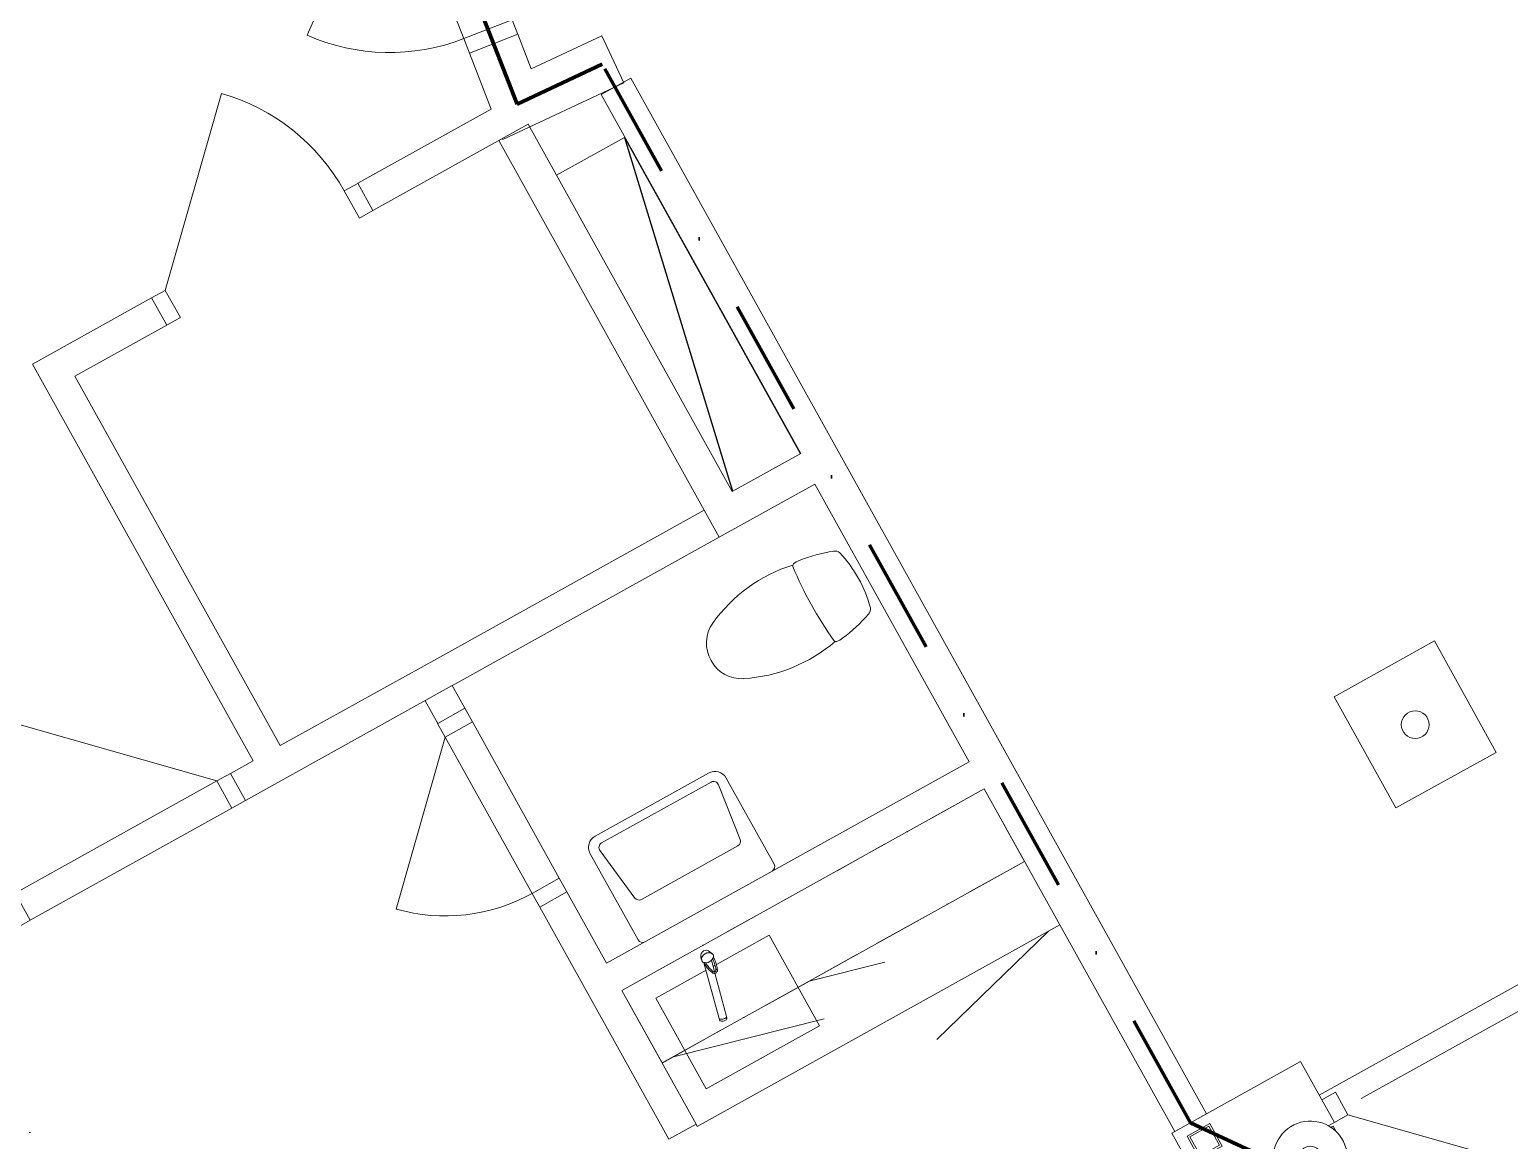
# Model space of a CAD drawing. Header units: millimetres. Extents: x -106764 to 80178, y -104573 to 57950.
# Drawn here: x -55281 to -49574, y -31542 to -27259 of the extents above; entities that cross this region are included whole.
import ezdxf

# ---------------------------------------------------------------- set-up
doc = ezdxf.new("R2010")
doc.units = ezdxf.units.MM
doc.header["$LTSCALE"] = 100
for name, pattern in [('1 Prickad', [1, 0, -1]), ('3 Punktstreckad kort', [4.1, 2.1, -1, 0, -1]), ('Brand EI 60', [10.5, 4.5, -3, 0, -3])]:
    doc.linetypes.add(name, pattern=pattern)
for name, color, linetype, lineweight in [('A-13G---EDN', 1, 'Continuous', 9), ('A-27B---E-N', 7, 'Continuous', 18), ('A-27C---E-N', 7, 'Continuous', 18), ('A-27D---E-N', 7, 'Continuous', 9), ('A-42D--CE-E', 1, 'Continuous', 13), ('A-42D--CE-N', 1, 'Continuous', 9), ('A-43CB--E-N', 3, 'Continuous', 18), ('A-44B---E-N', 1, 'Continuous', 9), ('A-46B--BE-N', 1, 'Continuous', 9), ('A-46B--BEMN', 1, '3 Punktstreckad kort', 9), ('A-46B--CE-N', 1, '1 Prickad', 9), ('A-5-----E-N', 1, 'Continuous', 9), ('A-B-B-EI-60', 6, 'Brand EI 60', 100), ('A095-7', 7, 'Continuous', 9)]:
    doc.layers.add(name, color=color, linetype=linetype, lineweight=lineweight)

# ---------------------------------------------------------------- blocks, each defined once
blk = doc.blocks.new('Innerdörr standard - D90_B30_Bef-7228736-A-40_P0010')
at = {"layer": 'A-42D--CE-E'}
blk.add_line((382.4, 100), (-176.3, 658.6), dxfattribs=at)
blk.add_arc((382.4, 100), 790, 135, 180, dxfattribs=at)
at = {"layer": 'A-42D--CE-N'}
for p, q in [((-407.6, 100), (-467.6, 100)), ((382.4, 100), (-407.6, 100)), ((-407.6, 100), (-407.6, -100)), ((-407.6, 100), (-407.6, -100)), ((382.4, -100), (382.4, 100)), ((382.4, 100), (382.4, -100)), ((382.4, 100), (442.4, 100)), ((-407.6, -100), (-467.6, -100)), ((-407.6, -100), (382.4, -100)), ((442.4, -100), (382.4, -100))]:
    blk.add_line(p, q, dxfattribs=at)
blk = doc.blocks.new('Lucka - IL5x5 bef-2820718-A-40_P0010')
at = {"layer": 'A-42D--CE-E'}
blk.add_line((182.4, 65), (-93.4, 340.8), dxfattribs=at)
blk.add_arc((182.4, 65), 390, 135, 180, dxfattribs=at)
blk = doc.blocks.new('Parytterdörr m fönster-rektangulärt_ABAKO - DD1310 bef-3217942-A-40_P0010')
at = {"layer": 'A-42D--CE-E'}
for p, q in [((-807.6, -134), (-178.3, -763.3)), ((382.4, -134), (170.2, -346.1))]:
    blk.add_line(p, q, dxfattribs=at)
for centre, radius, start, end in [((-807.6, -134), 890, 315, 360), ((382.4, -134), 300, 180, 225)]:
    blk.add_arc(centre, radius, start, end, dxfattribs=at)
at = {"layer": 'A-42D--CE-N'}
for p, q in [((-807.6, -34), (-867.6, -34)), ((-807.6, -134), (-807.6, -34)), ((382.4, -134), (382.4, -34)), ((382.4, -34), (442.4, -34)), ((7.4, -104), (-732.6, -104)), ((157.4, -104), (307.4, -104)), ((-807.6, -134), (-867.6, -134)), ((382.4, -134), (442.4, -134))]:
    blk.add_line(p, q, dxfattribs=at)
blk = doc.blocks.new('Pelare - Stål - VKR - VKR 100x100x8_0-3446802-A-40_P0010')
at = {"layer": 'A-27D---E-N'}
for p, q in [((50, 50), (-50, 50)), ((-50, 50), (-50, -50)), ((-42, -42), (-42, 42)), ((-42, 42), (42, 42)), ((42, 42), (42, -42)), ((50, -50), (50, 50)), ((-50, -50), (50, -50)), ((42, -42), (-42, -42))]:
    blk.add_line(p, q, dxfattribs=at)
blk = doc.blocks.new('Stuprör-enkelt rakt m uppsamlare - SR-8866052-A-40_P0010')
at = {"layer": 'A-5-----E-N'}
blk.add_circle((0, 75), 45, dxfattribs=at)
for start, end in [(360, 180), (180, 360)]:
    blk.add_arc((0, 75), 142.5, start, end, dxfattribs=at)
blk = doc.blocks.new('Innerdörr standard - D100_Bef-9576964-A-40_P0010')
at = {"layer": 'A-42D--CE-E'}
blk.add_line((432.4, 60), (-197, 689.3), dxfattribs=at)
blk.add_arc((432.4, 60), 890, 135, 180, dxfattribs=at)
at = {"layer": 'A-42D--CE-N'}
for p, q in [((-457.6, 60), (-517.6, 60)), ((432.4, 60), (-457.6, 60)), ((-457.6, 60), (-457.6, -60)), ((-457.6, 60), (-457.6, -60)), ((432.4, -60), (432.4, 60)), ((432.4, 60), (432.4, -60)), ((432.4, 60), (492.4, 60)), ((-457.6, -60), (-517.6, -60)), ((-457.6, -60), (432.4, -60)), ((492.4, -60), (432.4, -60))]:
    blk.add_line(p, q, dxfattribs=at)
blk = doc.blocks.new('WC - WC-2838567-A-40_P0010')
at = {"layer": 'A-5-----E-N'}
for centre, radius, start, end in [((-111.5, -72.1), 29.1, 108.952, 161.048), ((-2, -523), 493, 89.768, 103.9599), ((2, -523), 493, 76.0401, 90.232), ((111.4, -72.1), 29.1, 18.952, 71.048), ((509, -292.3), 687.5, 160.4854, 171.9323), ((-509.1, -292.3), 687.5, 8.0677, 19.5146), ((421.1, -346.7), 601.8, 168.4444, 205.3384), ((-91.8, -207.1), 80.7, 171.9323, 190.5372), ((-161, -218.5), 10.7, 198.6133, 225.685), ((-161, -218.5), 10.7, 225.685, 257.2858), ((-421.2, -346.7), 601.8, 334.6616, 11.5556), ((160.9, -218.5), 10.7, 282.7142, 314.315), ((160.9, -218.5), 10.7, 314.315, 341.3867), ((91.8, -207.1), 80.7, 349.4628, 8.0677), ((-2.4, 1205.7), 1443.6, 263.5958, 270.0918), ((2.3, 1205.7), 1443.6, 269.9082, 276.4042), ((-2.4, -547.2), 133.3, 205.3384, 270.9949), ((2.3, -547.2), 133.3, 269.0051, 334.6616)]:
    blk.add_arc(centre, radius, start, end, dxfattribs=at)
blk = doc.blocks.new('Handfat - 600x450-2841682-A-40_P0010')
at = {"layer": 'A-5-----E-N'}
for p, q in [((-706.6, -369.7), (-706.6, -749.7)), ((-106.6, -749.7), (-106.6, -369.7)), ((-619.6, -499.7), (-193.6, -499.7)), ((-667.9, -741.5), (-639.4, -516.5)), ((-173.9, -516.5), (-145.4, -741.5)), ((-165.2, -764.7), (-648.1, -764.7)), ((-656.6, -799.7), (-156.6, -799.7))]:
    blk.add_line(p, q, dxfattribs=at)
for centre, radius, start, end in [((-686.6, -369.7), 20, 90, 180), ((-126.6, -369.7), 20, 0, 90), ((-619.6, -519.7), 20, 90, 170.7539), ((-193.6, -519.7), 20, 9.2461, 90), ((-648.1, -744.7), 20, 170.7539, 270), ((-165.2, -744.7), 20, 270, 9.2461), ((-656.6, -749.7), 50, 180, 270), ((-156.6, -749.7), 50, 270, 360)]:
    blk.add_arc(centre, radius, start, end, dxfattribs=at)
blk = doc.blocks.new('Innerdörr standard - D90_Bef-9576579-A-40_P0010')
at = {"layer": 'A-42D--CE-E'}
blk.add_line((382.4, -60), (-176.3, -618.6), dxfattribs=at)
blk.add_arc((382.4, -60), 790, 180, 225, dxfattribs=at)
at = {"layer": 'A-42D--CE-N'}
for p, q in [((-407.6, 60), (-467.6, 60)), ((-407.6, -60), (-407.6, 60)), ((382.4, -60), (382.4, 60)), ((442.4, 60), (382.4, 60)), ((-407.6, -60), (-467.6, -60)), ((382.4, -60), (442.4, -60))]:
    blk.add_line(p, q, dxfattribs=at)
blk = doc.blocks.new('Skåp-VS-Mikro - b600 h704_Pentry-8425975-A-40_P0010')
at = {"layer": 'A-46B--BEMN'}
for p, q in [((-255.3, 0), (344.7, 0)), ((-255.3, -320), (344.7, -320))]:
    blk.add_line(p, q, dxfattribs=at)
blk = doc.blocks.new('Innerdörr standard - D80_25dB_Bef-9576945-A-40_P0010')
at = {"layer": 'A-42D--CE-E'}
blk.add_line((332.4, 60), (-155.6, 547.9), dxfattribs=at)
blk.add_arc((332.4, 60), 690, 135, 180, dxfattribs=at)
at = {"layer": 'A-42D--CE-N'}
for p, q in [((-357.6, 60), (-417.6, 60)), ((332.4, 60), (-357.6, 60)), ((-357.6, 60), (-357.6, -60)), ((-357.6, 60), (-357.6, -60)), ((332.4, -60), (332.4, 60)), ((332.4, 60), (332.4, -60)), ((332.4, 60), (392.4, 60)), ((-357.6, -60), (-417.6, -60)), ((-357.6, -60), (332.4, -60)), ((392.4, -60), (332.4, -60))]:
    blk.add_line(p, q, dxfattribs=at)
blk = doc.blocks.new('Skåp-VS-1 lucka - b600 h704_Pentry-8425960-A-40_P0010')
at = {"layer": 'A-13G---EDN'}
blk.add_line((-255.3, -320), (324.3, -475.3), dxfattribs=at)
at = {"layer": 'A-46B--BEMN'}
for p, q in [((-255.3, 0), (344.7, 0)), ((-255.3, -320), (344.7, -320))]:
    blk.add_line(p, q, dxfattribs=at)
blk = doc.blocks.new('Inredning - Hatthylla 2 non host - Inredning - Hatthylla 2 non host-8338296-A-40_P0010')
at = {"layer": 'A-46B--CE-N'}
for p, q in [((-600, 0), (-600, -300)), ((-536.8, -251.8), (-536.8, -51.8)), ((-480, -248.8), (-514.7, -51.8)), ((-470, -248.8), (-435.3, -51.8)), ((-391.2, -248.8), (-425.9, -51.8)), ((-356.2, -248.8), (-390.9, -51.8)), ((-316.8, -251.8), (-316.8, -51.8)), ((-277.4, -248.8), (-242.6, -51.8)), ((600, -300), (600, 0)), ((-600, -150), (600, -150)), ((-600, -300), (600, -300))]:
    blk.add_line(p, q, dxfattribs=at)
blk = doc.blocks.new('Skåp-PB-VS - h704-8425983-A-40_P0010')
at = {"layer": 'A-46B--BEMN'}
blk.add_line((19.7, -320), (69.7, -320), dxfattribs=at)
blk = doc.blocks.new('Skåp-PB-VS - h704-8426000-A-40_P0010')
at = {"layer": 'A-46B--BEMN'}
blk.add_line((19.7, -320), (69.7, -320), dxfattribs=at)
blk = doc.blocks.new('Hylla_Varierande längd - D320 H30 Ljusramp-8425952-A-40_P0010')
at = {"layer": 'A-46B--BE-N'}
for p, q in [((-755.3, 0), (844.7, 0)), ((-755.3, -320), (-755.3, 0)), ((844.7, 0), (844.7, -320)), ((-755.3, -320), (844.7, -320))]:
    blk.add_line(p, q, dxfattribs=at)
blk = doc.blocks.new('Skåp-VS-1 lucka - b300 h704_Pentry-8425965-A-40_P0010')
at = {"layer": 'A-13G---EDN'}
blk.add_line((-105.3, -320), (184.5, -397.6), dxfattribs=at)
at = {"layer": 'A-46B--BEMN'}
for p, q in [((-105.3, 0), (194.7, 0)), ((-105.3, -320), (194.7, -320))]:
    blk.add_line(p, q, dxfattribs=at)
blk = doc.blocks.new('Disklåda_rektangulär - 500x400_Pentry-8435593-A-40_P0010')
at = {"layer": 'A-5-----E-N'}
for p, q in [((-20.6, 229.5), (-74.6, 12.8)), ((-18.4, 257.8), (-23.8, 245.5)), ((23.8, 245.5), (18.4, 257.8)), ((-27.9, 200), (-250, 200)), ((-250, 200), (-250, -200)), ((-45.5, 5.6), (-3.5, 174.1)), ((-15.1, 224.7), (-15.1, 225.7)), ((-1.9, 180.3), (9, 224)), ((11.7, 200), (3, 200)), ((5.6, 182.1), (5.8, 181.6)), ((15.1, 225.7), (15.1, 224.7)), ((250, 200), (17.5, 200)), ((250, -200), (250, 200)), ((-74.6, 12.8), (-75.8, 8)), ((-75.8, 8), (-75, 9.6)), ((-46.7, 0.7), (-45.5, 5.6)), ((-46.6, 2.5), (-46.7, 0.7)), ((-250, -200), (250, -200))]:
    blk.add_line(p, q, dxfattribs=at)
at = {"layer": 'A-5-----E-N', "flags": 128}
for points in [[(25, 240), (20.2, 250.6), (7.7, 257.1), (-7.7, 257.1), (-20.2, 250.6), (-25, 240)], [(-25, 240), (-23.3, 233.5), (-18.7, 228.1)], [(-20.9, 230.3), (-21.1, 225.6), (-21.1, 224.7)], [(18.7, 228.1), (23.3, 233.5), (25, 240)], [(21.1, 224.7), (21, 229.5), (20.9, 230.3)], [(-21.1, 224.7), (-21, 220), (-20.6, 215.2), (-20.1, 210.4), (-19.3, 205.7), (-18.4, 201), (-17.2, 196.4), (-15.8, 191.8), (-14.2, 187.2), (-12.4, 182.7), (-11.2, 180)], [(-15.8, 226.1), (-5.7, 222.5), (5.6, 222.5), (15.8, 226.1)], [(-5.7, 182.5), (-7.6, 186.7), (-9.2, 191), (-10.6, 195.3), (-11.9, 199.7), (-12.9, 204.1), (-13.7, 208.5), (-14.4, 213), (-14.8, 217.5), (-15, 222), (-15.1, 224.7)], [(-11.3, 180.2), (-11.1, 180.8), (-10.6, 181.4), (-9.9, 182), (-9, 182.5), (-8, 182.8), (-7.1, 183), (-6.3, 182.9), (-5.9, 182.7), (-5.7, 182.4)], [(-9.9, 179.5), (-10.6, 179.6), (-11.1, 179.8), (-11.3, 180.2)], [(-11.2, 180), (-11, 179.6), (-10.8, 179.2), (-10.6, 178.8), (-10.4, 178.4), (-10.1, 178), (-9.9, 177.6), (-9.6, 177.3), (-9.3, 176.9), (-9, 176.6), (-8.7, 176.3), (-8.3, 176), (-8, 175.7), (-7.6, 175.4), (-7.2, 175.1), (-6.9, 174.9), (-6.5, 174.6), (-6.1, 174.4), (-5.7, 174.2), (-5.2, 174), (-4.8, 173.8), (-4.4, 173.7), (-3.9, 173.5), (-3.5, 173.4), (-3, 173.3), (-2.6, 173.2), (-2.1, 173.1), (-1.7, 173), (-1.2, 173), (-0.8, 172.9), (-0.3, 172.9), (0.2, 172.9), (0.6, 172.9), (1.1, 173), (1.6, 173), (2, 173.1), (2.5, 173.1), (2.9, 173.2), (3.4, 173.4), (3.8, 173.5), (4.3, 173.6), (4.7, 173.8), (5.1, 174), (5.5, 174.2), (6, 174.4), (6.4, 174.6), (6.8, 174.8), (7.1, 175.1), (7.5, 175.3), (7.9, 175.6), (8.2, 175.9), (8.6, 176.2), (8.9, 176.5), (9.2, 176.9), (9.5, 177.2), (9.8, 177.6), (10.1, 177.9), (10.3, 178.3), (10.6, 178.7), (10.8, 179.1), (11, 179.5), (11.2, 179.9), (11.3, 180.1)], [(5.7, 182.3), (5.6, 182.2), (5.5, 182), (5.4, 181.8), (5.3, 181.6), (5.2, 181.5), (5.1, 181.3), (5, 181.1), (4.9, 181), (4.7, 180.8), (4.6, 180.7), (4.4, 180.5), (4.2, 180.4), (4.1, 180.2), (3.9, 180.1), (3.7, 180), (3.5, 179.9), (3.3, 179.7), (3.1, 179.6), (2.9, 179.5), (2.7, 179.4), (2.4, 179.3), (2.2, 179.3), (2, 179.2), (1.7, 179.1), (1.5, 179.1), (1.2, 179), (1, 179), (0.7, 178.9), (0.5, 178.9), (0.2, 178.9), (0, 178.9), (-0.3, 178.9), (-0.5, 178.9), (-0.8, 179), (-1, 179), (-1.3, 179), (-1.5, 179.1), (-1.8, 179.1), (-2, 179.2), (-2.2, 179.3), (-2.5, 179.3), (-2.7, 179.4), (-2.9, 179.5), (-3.1, 179.6), (-3.3, 179.8), (-3.5, 179.9), (-3.7, 180), (-3.9, 180.1), (-4.1, 180.3), (-4.3, 180.4), (-4.4, 180.5), (-4.6, 180.7), (-4.7, 180.8), (-4.9, 181), (-5, 181.2), (-5.1, 181.3), (-5.2, 181.5), (-5.3, 181.7), (-5.4, 181.8), (-5.5, 182), (-5.6, 182.2), (-5.7, 182.4), (-5.7, 182.4)], [(11.3, 180.4), (11.1, 180.9), (10.7, 181.5), (9.9, 182), (9, 182.5), (8, 182.8), (7.1, 182.9), (6.3, 182.8), (5.8, 182.5), (5.6, 182.1)], [(15.1, 224.7), (15, 220.2), (14.7, 215.7), (14.1, 211.3), (13.4, 206.8), (12.5, 202.4), (11.4, 198), (10.1, 193.6), (8.6, 189.3), (6.9, 185.1), (5.7, 182.4)], [(9.9, 179.6), (10.7, 179.7), (11.1, 179.9), (11.3, 180.4)], [(11.3, 180.1), (13.2, 184.6), (14.9, 189.1), (16.4, 193.7), (17.7, 198.3), (18.8, 203), (19.7, 207.7), (20.3, 212.4), (20.8, 217.2), (21, 221.9), (21.1, 224.7)], [(-70.6, -0.9), (-72.5, 0.5), (-74.3, 2.3), (-75.4, 4.2), (-75.9, 6.1), (-75.8, 8)], [(-46.7, 0.7), (-47.4, -1), (-48.8, -2.4), (-50.7, -3.5), (-53.1, -4.3), (-55.8, -4.7), (-58.7, -4.8), (-61.8, -4.4), (-64.9, -3.6), (-67.7, -2.5), (-70.3, -1.1)]]:
    blk.add_lwpolyline(points, dxfattribs=at)
at = {"layer": 'A-5-----E-N'}
for start, end in [(169.9927, 176.5699), (15.5424, 167.3918)]:
    blk.add_arc((0, 250), 20, start, end, dxfattribs=at)
for points, knots in [([(-20.9, 230.3), (-20.9, 230.3), (-20.9, 230.3), (-20.9, 230.3), (-20.8, 230.2), (-20.8, 230.2), (-20.7, 230.1), (-20.7, 230), (-20.6, 229.9), (-20.5, 229.8), (-20.5, 229.7), (-20.4, 229.6), (-20.3, 229.5), (-20.2, 229.4), (-20, 229.3), (-19.8, 229.1), (-19.6, 228.9), (-19.2, 228.5), (-18.9, 228.3), (-18.7, 228.1)], [-1, -1, -1, -1, -0.916667, -0.875, -0.833333, -0.791667, -0.75, -0.708333, -0.666667, -0.625, -0.583333, -0.541667, -0.5, -0.458333, -0.416667, -0.333333, -0.25, -0.166667, 0, 0, 0, 0]), ([(18.7, 228.1), (18.9, 228.3), (19.2, 228.5), (19.6, 228.9), (19.8, 229.1), (20, 229.3), (20.2, 229.4), (20.3, 229.5), (20.4, 229.6), (20.5, 229.7), (20.5, 229.8), (20.6, 229.9), (20.7, 230), (20.7, 230.1), (20.8, 230.2), (20.8, 230.2), (20.9, 230.3), (20.9, 230.3), (20.9, 230.3), (20.9, 230.3)], [-1, -1, -1, -1, -0.833333, -0.75, -0.666667, -0.583333, -0.541667, -0.5, -0.458333, -0.416667, -0.375, -0.333333, -0.291667, -0.25, -0.208333, -0.166667, -0.125, -0.083333, 0, 0, 0, 0]), ([(20.9, 230.3), (20.9, 230.3), (20.9, 230.3), (20.8, 230.2), (20.7, 230.1), (20.5, 230), (20.4, 229.8), (20.2, 229.6), (20, 229.5), (20, 229.5)], [-1, -1, -1, -1, -0.9444444, -0.9166667, -0.8888889, -0.8611111, -0.8333333, -0.8055556, -0.7777778, -0.7777778, -0.7777778, -0.7777778]), ([(-18.7, 228.1), (-18.6, 228.1), (-18.4, 228.2), (-18.1, 228.2), (-17.9, 228.2), (-17.8, 228.2), (-17.6, 228.2), (-17.4, 228.1), (-17.2, 228), (-17, 227.9), (-16.9, 227.7), (-16.7, 227.6), (-16.6, 227.4), (-16.5, 227.3), (-16.4, 227.1), (-16.2, 226.9), (-16.1, 226.7), (-16, 226.4), (-15.9, 226.2), (-15.8, 226.1)], [0, 0, 0, 0, 0.1, 0.15, 0.2, 0.25, 0.3, 0.35, 0.4, 0.45, 0.5, 0.55, 0.6, 0.65, 0.7, 0.75, 0.8, 0.9, 1, 1, 1, 1]), ([(15.8, 226.1), (15.9, 226.2), (16, 226.4), (16.1, 226.7), (16.2, 226.9), (16.4, 227.1), (16.5, 227.3), (16.6, 227.4), (16.7, 227.6), (16.9, 227.7), (17, 227.9), (17.2, 228), (17.4, 228.1), (17.6, 228.2), (17.7, 228.2), (17.9, 228.2), (18.1, 228.2), (18.4, 228.2), (18.6, 228.1), (18.7, 228.1)], [0, 0, 0, 0, 0.1, 0.2, 0.25, 0.3, 0.35, 0.4, 0.45, 0.5, 0.55, 0.6, 0.65, 0.7, 0.75, 0.8, 0.85, 0.9, 1, 1, 1, 1]), ([(-74.6, 12.8), (-74.7, 12.4), (-74.7, 11.7), (-74, 10.4), (-72.7, 9), (-70.2, 7.2), (-66, 5.1), (-60.1, 3.4), (-54.5, 2.7), (-50.7, 2.8), (-48.6, 3.2), (-47.6, 3.6), (-46.7, 4), (-45.9, 4.6), (-45.6, 5.2), (-45.5, 5.6)], [0, 0, 0, 0, 0.066667, 0.133333, 0.2, 0.266667, 0.4, 0.533333, 0.65, 0.766667, 0.825, 0.854167, 0.883333, 0.941667, 1, 1, 1, 1])]:
    blk.add_open_spline(points, degree=3, knots=knots, dxfattribs=at)
for points in [[(-19.1, 228.6), (-19.2, 228.7), (-19.3, 228.8), (-19.5, 229), (-19.8, 229.3), (-19.9, 229.4), (-20, 229.5)], [(19.1, 228.6), (19, 228.6), (18.8, 228.4), (18.6, 228.2), (18.4, 228), (18.2, 227.9), (18.1, 227.8)]]:
    blk.add_open_spline(points, degree=3, dxfattribs=at)
blk = doc.blocks.new('Pelare - Stål - VKR - VKR 80x80x5_0-8963420-A-40_P0010')
at = {"layer": 'A-27D---E-N'}
for p, q in [((40, 40), (29.1, 40)), ((31.1, 35), (35, 35)), ((35, 35), (35, 25.2)), ((40, 12.7), (40, 40))]:
    blk.add_line(p, q, dxfattribs=at)
blk = doc.blocks.new('Skåp-BS-1 lucka - b600 h880 kylskåp_Pentry-9015031-A-40_P0010')
at = {"layer": 'A-13G---EDN'}
blk.add_line((-255.3, 600), (324.3, 755.3), dxfattribs=at)

msp = doc.modelspace()

# ---------------------------------------------------------------- linework, layer by layer
msp.add_line((-52986.6, -27674.5), (-52570, -29039))
at = {"layer": 'A-27B---E-N'}
for p, q in [((-53584.9, -27349.4), (-53398.5, -27276.9)), ((-53346.8, -27410), (-53398.5, -27276.9)), ((-53074.8, -27282.4), (-53346.8, -27410)), ((-53074.8, -27282.4), (-52989.8, -27463.4)), ((-53584.9, -27349.4), (-53500.8, -27565.7)), ((-52989.8, -27463.4), (-53455.6, -27682.1)), ((-53457, -27678.6), (-53455.6, -27682.1))]:
    msp.add_line(p, q, dxfattribs=at)
at = {"layer": 'A-27C---E-N'}
for p, q in [((-50875.8, -31514.7), (-50379.4, -31238.7)), ((-50249.2, -31472.9), (-50379.4, -31238.7)), ((-50273, -31486.2), (-50249.2, -31472.9)), ((-50332.3, -32492.4), (-50875.8, -31514.7))]:
    msp.add_line(p, q, dxfattribs=at)
at = {"layer": 'A-43CB--E-N'}
for p, q in [((-52962.9, -27445.5), (-53076.5, -27508.6)), ((-52962.9, -27445.5), (-50742.1, -31440.3)), ((-52307, -28892.8), (-53076.5, -27508.6)), ((-53500.8, -27565.7), (-54015.1, -27851.5)), ((-53956.8, -27956.4), (-53358.1, -27623.6)), ((-53358.1, -27623.6), (-52571, -29039.5)), ((-52621.4, -29216.3), (-53471.7, -27686.8)), ((-53956.8, -27956.4), (-54015.1, -27851.5)), ((-54810.4, -28293.7), (-55269.3, -28548.8)), ((-54752.1, -28398.5), (-54810.4, -28293.7)), ((-55106.1, -28595.3), (-54752.1, -28398.5)), ((-54419, -30078.3), (-55269.3, -28548.8)), ((-55106.1, -28595.3), (-54314.2, -30020)), ((-52571, -29039.5), (-52307, -28892.8)), ((-52252.6, -29011.3), (-52621.4, -29216.3)), ((-51657.4, -30082), (-52252.6, -29011.3)), ((-53711.1, -29684.8), (-52679.7, -29111.4)), ((-52621.4, -29216.3), (-53652.8, -29789.6)), ((-53711.1, -29684.8), (-54314.2, -30020)), ((-54448.1, -30231.8), (-53651, -29788.7)), ((-53602.4, -29876.1), (-53651, -29788.7)), ((-53755.9, -29847), (-53707.3, -29934.4)), ((-53707.3, -29934.4), (-53602.4, -29876.1)), ((-54419, -30078.3), (-54506.5, -30126.9)), ((-54448.1, -30231.8), (-54506.5, -30126.9)), ((-53055.8, -30859.4), (-51657.4, -30082)), ((-51599.1, -30186.8), (-52997.5, -30964.2)), ((-50864.5, -31508.4), (-51599.1, -30186.8)), ((-53313.8, -30642.3), (-53208.9, -30584)), ((-53055.8, -30859.4), (-53208.9, -30584)), ((-52815.8, -31538.2), (-53313.8, -30642.3)), ((-52710.9, -31479.9), (-52997.5, -30964.2)), ((-50742.1, -31440.3), (-50864.5, -31508.4)), ((-52815.8, -31538.2), (-52710.9, -31479.9))]:
    msp.add_line(p, q, dxfattribs=at)
at = {"layer": 'A-44B---E-N'}
for p, q in [((-53248.8, -27820.3), (-52986.6, -27674.5)), ((-52986.6, -27674.5), (-52308.8, -28893.8)), ((-50307.5, -31368.1), (-49162.5, -30731.6))]:
    msp.add_line(p, q, dxfattribs=at)
at = {"layer": 'A-46B--BE-N'}
for p, q in [((-52706, -31488.7), (-51307.6, -30711.3)), ((-52710.9, -31479.9), (-52706, -31488.7))]:
    msp.add_line(p, q, dxfattribs=at)
at = {"layer": 'A-B-B-EI-60'}
for p, q in [((-53401.2, -27546.1), (-54078.4, -25803.1)), ((-53072.7, -27391.9), (-53401.2, -27546.1)), ((-50803.3, -31474.3), (-53072.7, -27391.9)), ((-50482.6, -31623.9), (-50803.3, -31474.3))]:
    msp.add_line(p, q, dxfattribs=at)
at = {"layer": 'A095-7'}
for p, q in [((-49625.1, -30046.8), (-49863.5, -29616.4)), ((-50012.2, -30260.5), (-49624.8, -30046.7))]:
    msp.add_line(p, q, dxfattribs=at)
at = {"layer": 'A095-7', "flags": 128}
msp.add_lwpolyline([(-49863.3, -29616.3), (-50250, -29831.3), (-50011.6, -30260.1)], dxfattribs=at)
at = {"layer": 'A095-7'}
msp.add_circle((-49937.4, -29939.4), 53.5, dxfattribs=at)

# ---------------------------------------------------------------- block references
at = {"layer": 'A-27D---E-N'}
for name, p, rotation in [('Pelare - Stål - VKR - VKR 100x100x8_0-3446802-A-40_P0010', (-50749.2, -31544.9), 29.06974655944154), ('Pelare - Stål - VKR - VKR 80x80x5_0-8963420-A-40_P0010', (-50269.4, -31541.4), 29.06971392297173)]:
    msp.add_blockref(name, p, dxfattribs=dict(at, rotation=rotation))
at = {"layer": 'A-42D--CE-N'}
for name, p, rotation in [('Innerdörr standard - D90_B30_Bef-7228736-A-40_P0010', (-53661.1, -26877.3), 111.2338882926408), ('Lucka - IL5x5 bef-2820718-A-40_P0010', (-55390.9, -26919.3), 201.2338882926407), ('Innerdörr standard - D90_Bef-9576579-A-40_P0010', (-54394.6, -28131.2), 209.0697465594412), ('Innerdörr standard - D100_Bef-9576964-A-40_P0010', (-54907.6, -30418.6), 29.06974655944146), ('Innerdörr standard - D80_25dB_Bef-9576945-A-40_P0010', (-53464.3, -30248.2), 119.0695088393392), ('Parytterdörr m fönster-rektangulärt_ABAKO - DD1310 bef-3217942-A-40_P0010', (-49555.9, -30934.3), 29.06971392296248)]:
    msp.add_blockref(name, p, dxfattribs=dict(at, rotation=rotation))
at = {"layer": 'A-46B--BE-N'}
for name, p, rotation in [('Hylla_Varierande längd - D320 H30 Ljusramp-8425952-A-40_P0010', (-52337.4, -30597.2), 29.06974655944257), ('Skåp-VS-Mikro - b600 h704_Pentry-8425975-A-40_P0010', (-51944.1, -30378.6), 29.06950883933958), ('Skåp-PB-VS - h704-8426000-A-40_P0010', (-51660, -30220.7), 29.06974655944257), ('Skåp-VS-1 lucka - b300 h704_Pentry-8425965-A-40_P0010', (-52337.4, -30597.2), 29.06974655944257), ('Skåp-VS-1 lucka - b600 h704_Pentry-8425960-A-40_P0010', (-52730.7, -30815.9), 29.06950883933958), ('Skåp-BS-1 lucka - b600 h880 kylskåp_Pentry-9015031-A-40_P0010', (-51865.9, -30335.2), 209.0697465594438), ('Skåp-PB-VS - h704-8425983-A-40_P0010', (-53014.8, -30973.8), 29.06974655944257)]:
    msp.add_blockref(name, p, dxfattribs=dict(at, rotation=rotation))
at = {"layer": 'A-46B--CE-N', "rotation": 119.0697465594417}
msp.add_blockref('Inredning - Hatthylla 2 non host - Inredning - Hatthylla 2 non host-8338296-A-40_P0010', (-55591.3, -31570.2), dxfattribs=at)
at = {"layer": 'A-5-----E-N'}
for name, p, rotation in [('WC - WC-2838567-A-40_P0010', (-52058.2, -29360.9), 299.0697465594409), ('Handfat - 600x450-2841682-A-40_P0010', (-52848, -31143.9), 209.0697465594411), ('Disklåda_rektangulär - 500x400_Pentry-8435593-A-40_P0010', (-52550.7, -31047.7), 29.06974655944257), ('Stuprör-enkelt rakt m uppsamlare - SR-8866052-A-40_P0010', (-50375.2, -31543), 206.3376331214012)]:
    msp.add_blockref(name, p, dxfattribs=dict(at, rotation=rotation))

doc.saveas('drawing.dxf')
